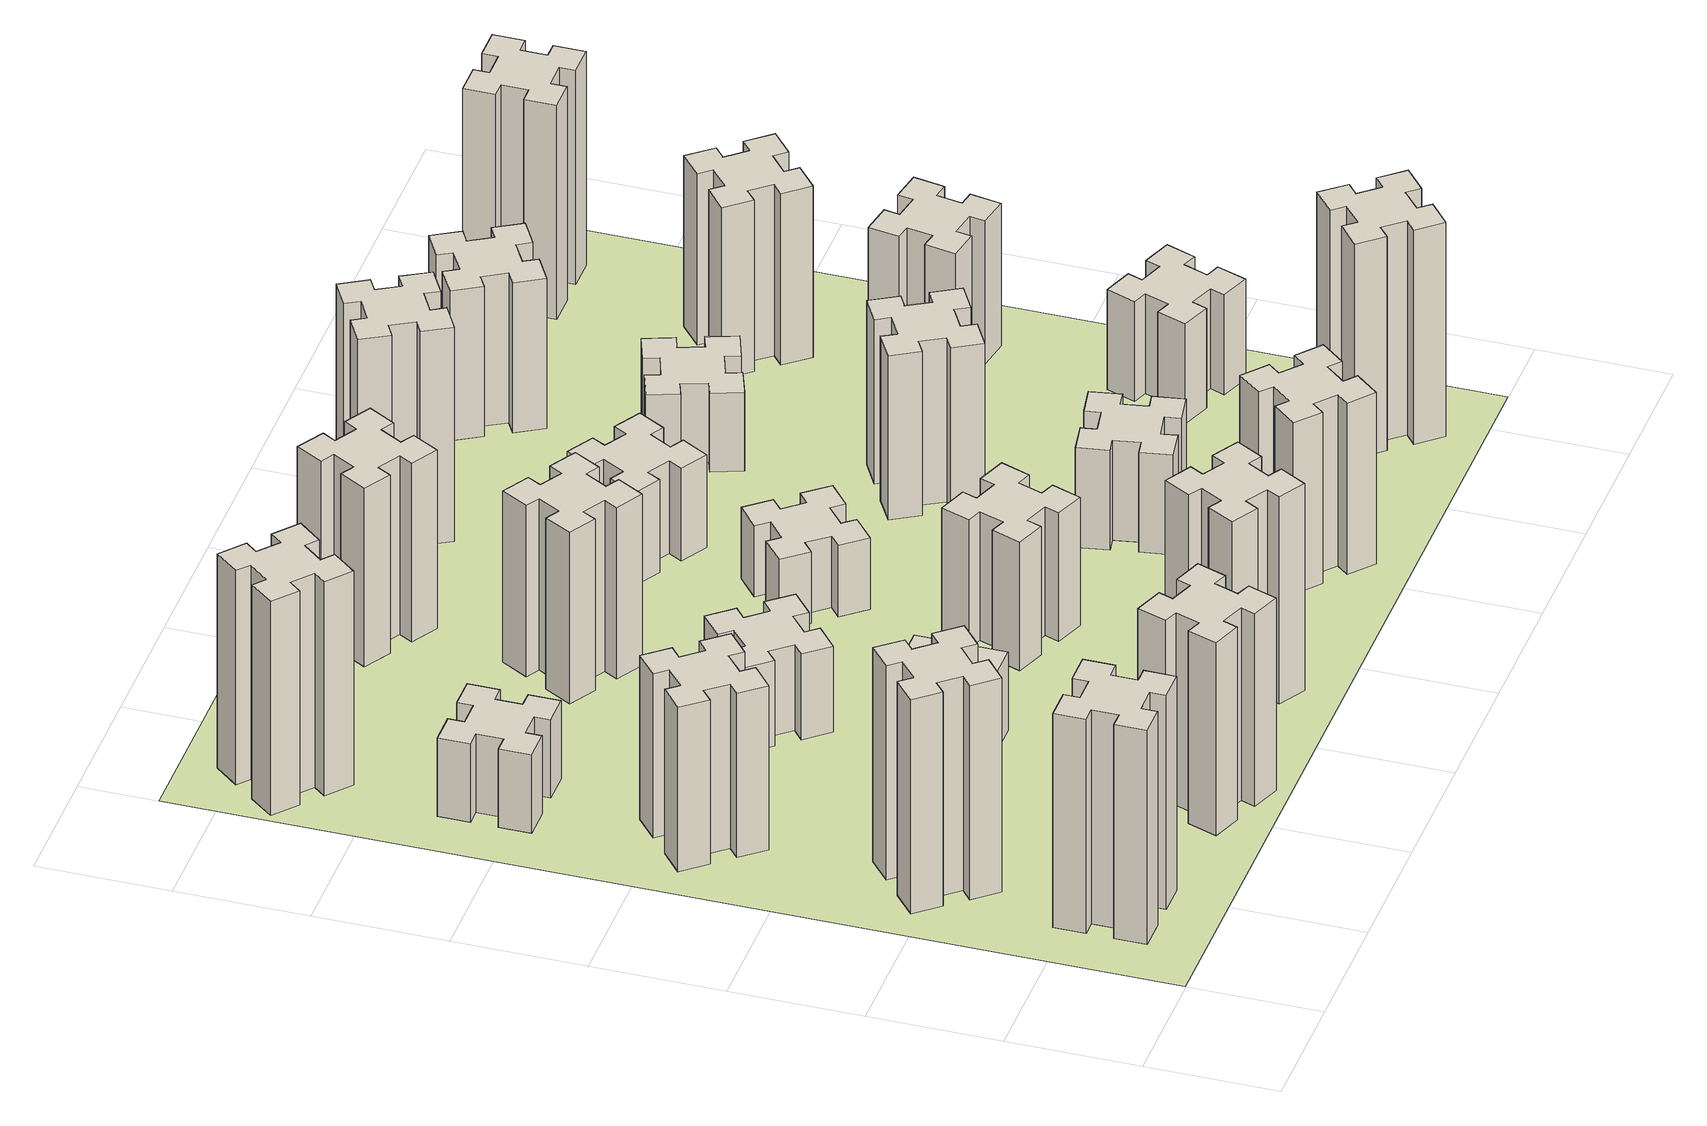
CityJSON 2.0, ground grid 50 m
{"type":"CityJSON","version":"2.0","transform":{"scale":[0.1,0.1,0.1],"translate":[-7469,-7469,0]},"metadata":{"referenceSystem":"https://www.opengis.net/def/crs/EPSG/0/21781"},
"CityObjects":{
"building1":{"type":"Building","attributes":{"class":"1000","function":"1000","usage":"1000","yearOfConstruction":2016,"roofType":"1000","measuredHeight":90,"storeysAboveGround":30,"storeysBelowGround":0},"geometry":[{"type":"Solid","lod":"1","boundaries":[[[[0,1,2,3,4,5,6,7,8,9,10,11,12,13,14,15,16,17,18,19]],[[17,16,20,21]],[[16,15,22,20]],[[15,14,23,22]],[[14,13,24,23]],[[13,12,25,24]],[[12,11,26,25]],[[11,10,27,26]],[[10,9,28,27]],[[9,8,29,28]],[[8,7,30,29]],[[7,6,31,30]],[[6,5,32,31]],[[5,4,33,32]],[[4,3,34,33]],[[3,2,35,34]],[[2,1,36,35]],[[1,0,37,36]],[[0,19,38,37]],[[19,18,39,38]],[[18,17,21,39]],[[24,25,26,27,28,29,30,31,32,33,34,35,36,37,38,39,21,20,22,23]]]]}]},
"building2":{"type":"Building","attributes":{"class":"1000","function":"1000","usage":"1000","yearOfConstruction":2016,"roofType":"1000","measuredHeight":90,"storeysAboveGround":30,"storeysBelowGround":0},"geometry":[{"type":"Solid","lod":"1","boundaries":[[[[40,41,42,43,44,45,46,47,48,49,50,51,52,53,54,55,56,57,58,59]],[[57,56,60,61]],[[56,55,62,60]],[[55,54,63,62]],[[54,53,64,63]],[[53,52,65,64]],[[52,51,66,65]],[[51,50,67,66]],[[50,49,68,67]],[[49,48,69,68]],[[48,47,70,69]],[[47,46,71,70]],[[46,45,72,71]],[[45,44,73,72]],[[44,43,74,73]],[[43,42,75,74]],[[42,41,76,75]],[[41,40,77,76]],[[40,59,78,77]],[[59,58,79,78]],[[58,57,61,79]],[[64,65,66,67,68,69,70,71,72,73,74,75,76,77,78,79,61,60,62,63]]]]}]},
"building3":{"type":"Building","attributes":{"class":"1000","function":"1000","usage":"1000","yearOfConstruction":2016,"roofType":"1000","measuredHeight":69,"storeysAboveGround":30,"storeysBelowGround":0},"geometry":[{"type":"Solid","lod":"1","boundaries":[[[[80,81,82,83,84,85,86,87,88,89,90,91,92,93,94,95,96,97,98,99]],[[97,96,100,101]],[[96,95,102,100]],[[95,94,103,102]],[[94,93,104,103]],[[93,92,105,104]],[[92,91,106,105]],[[91,90,107,106]],[[90,89,108,107]],[[89,88,109,108]],[[88,87,110,109]],[[87,86,111,110]],[[86,85,112,111]],[[85,84,113,112]],[[84,83,114,113]],[[83,82,115,114]],[[82,81,116,115]],[[81,80,117,116]],[[80,99,118,117]],[[99,98,119,118]],[[98,97,101,119]],[[104,105,106,107,108,109,110,111,112,113,114,115,116,117,118,119,101,100,102,103]]]]}]},
"building4":{"type":"Building","attributes":{"class":"1000","function":"1000","usage":"1000","yearOfConstruction":2016,"roofType":"1000","measuredHeight":33,"storeysAboveGround":30,"storeysBelowGround":0},"geometry":[{"type":"Solid","lod":"1","boundaries":[[[[120,121,122,123,124,125,126,127,128,129,130,131,132,133,134,135,136,137,138,139]],[[137,136,140,141]],[[136,135,142,140]],[[135,134,143,142]],[[134,133,144,143]],[[133,132,145,144]],[[132,131,146,145]],[[131,130,147,146]],[[130,129,148,147]],[[129,128,149,148]],[[128,127,150,149]],[[127,126,151,150]],[[126,125,152,151]],[[125,124,153,152]],[[124,123,154,153]],[[123,122,155,154]],[[122,121,156,155]],[[121,120,157,156]],[[120,139,158,157]],[[139,138,159,158]],[[138,137,141,159]],[[144,145,146,147,148,149,150,151,152,153,154,155,156,157,158,159,141,140,142,143]]]]}]},
"building5":{"type":"Building","attributes":{"class":"1000","function":"1000","usage":"1000","yearOfConstruction":2016,"roofType":"1000","measuredHeight":81,"storeysAboveGround":30,"storeysBelowGround":0},"geometry":[{"type":"Solid","lod":"1","boundaries":[[[[160,161,162,163,164,165,166,167,168,169,170,171,172,173,174,175,176,177,178,179]],[[177,176,180,181]],[[176,175,182,180]],[[175,174,183,182]],[[174,173,184,183]],[[173,172,185,184]],[[172,171,186,185]],[[171,170,187,186]],[[170,169,188,187]],[[169,168,189,188]],[[168,167,190,189]],[[167,166,191,190]],[[166,165,192,191]],[[165,164,193,192]],[[164,163,194,193]],[[163,162,195,194]],[[162,161,196,195]],[[161,160,197,196]],[[160,179,198,197]],[[179,178,199,198]],[[178,177,181,199]],[[184,185,186,187,188,189,190,191,192,193,194,195,196,197,198,199,181,180,182,183]]]]}]},
"building6":{"type":"Building","attributes":{"class":"1000","function":"1000","usage":"1000","yearOfConstruction":2016,"roofType":"1000","measuredHeight":90,"storeysAboveGround":30,"storeysBelowGround":0},"geometry":[{"type":"Solid","lod":"1","boundaries":[[[[200,201,202,203,204,205,206,207,208,209,210,211,212,213,214,215,216,217,218,219]],[[217,216,220,221]],[[216,215,222,220]],[[215,214,223,222]],[[214,213,224,223]],[[213,212,225,224]],[[212,211,226,225]],[[211,210,227,226]],[[210,209,228,227]],[[209,208,229,228]],[[208,207,230,229]],[[207,206,231,230]],[[206,205,232,231]],[[205,204,233,232]],[[204,203,234,233]],[[203,202,235,234]],[[202,201,236,235]],[[201,200,237,236]],[[200,219,238,237]],[[219,218,239,238]],[[218,217,221,239]],[[224,225,226,227,228,229,230,231,232,233,234,235,236,237,238,239,221,220,222,223]]]]}]},
"building7":{"type":"Building","attributes":{"class":"1000","function":"1000","usage":"1000","yearOfConstruction":2016,"roofType":"1000","measuredHeight":33,"storeysAboveGround":30,"storeysBelowGround":0},"geometry":[{"type":"Solid","lod":"1","boundaries":[[[[240,241,242,243,244,245,246,247,248,249,250,251,252,253,254,255,256,257,258,259]],[[257,256,260,261]],[[256,255,262,260]],[[255,254,263,262]],[[254,253,264,263]],[[253,252,265,264]],[[252,251,266,265]],[[251,250,267,266]],[[250,249,268,267]],[[249,248,269,268]],[[248,247,270,269]],[[247,246,271,270]],[[246,245,272,271]],[[245,244,273,272]],[[244,243,274,273]],[[243,242,275,274]],[[242,241,276,275]],[[241,240,277,276]],[[240,259,278,277]],[[259,258,279,278]],[[258,257,261,279]],[[264,265,266,267,268,269,270,271,272,273,274,275,276,277,278,279,261,260,262,263]]]]}]},
"building8":{"type":"Building","attributes":{"class":"1000","function":"1000","usage":"1000","yearOfConstruction":2016,"roofType":"1000","measuredHeight":36,"storeysAboveGround":30,"storeysBelowGround":0},"geometry":[{"type":"Solid","lod":"1","boundaries":[[[[280,281,282,283,284,285,286,287,288,289,290,291,292,293,294,295,296,297,298,299]],[[297,296,300,301]],[[296,295,302,300]],[[295,294,303,302]],[[294,293,304,303]],[[293,292,305,304]],[[292,291,306,305]],[[291,290,307,306]],[[290,289,308,307]],[[289,288,309,308]],[[288,287,310,309]],[[287,286,311,310]],[[286,285,312,311]],[[285,284,313,312]],[[284,283,314,313]],[[283,282,315,314]],[[282,281,316,315]],[[281,280,317,316]],[[280,299,318,317]],[[299,298,319,318]],[[298,297,301,319]],[[304,305,306,307,308,309,310,311,312,313,314,315,316,317,318,319,301,300,302,303]]]]}]},
"building9":{"type":"Building","attributes":{"class":"1000","function":"1000","usage":"1000","yearOfConstruction":2016,"roofType":"1000","measuredHeight":87,"storeysAboveGround":30,"storeysBelowGround":0},"geometry":[{"type":"Solid","lod":"1","boundaries":[[[[320,321,322,323,324,325,326,327,328,329,330,331,332,333,334,335,336,337,338,339]],[[337,336,340,341]],[[336,335,342,340]],[[335,334,343,342]],[[334,333,344,343]],[[333,332,345,344]],[[332,331,346,345]],[[331,330,347,346]],[[330,329,348,347]],[[329,328,349,348]],[[328,327,350,349]],[[327,326,351,350]],[[326,325,352,351]],[[325,324,353,352]],[[324,323,354,353]],[[323,322,355,354]],[[322,321,356,355]],[[321,320,357,356]],[[320,339,358,357]],[[339,338,359,358]],[[338,337,341,359]],[[344,345,346,347,348,349,350,351,352,353,354,355,356,357,358,359,341,340,342,343]]]]}]},
"building10":{"type":"Building","attributes":{"class":"1000","function":"1000","usage":"1000","yearOfConstruction":2016,"roofType":"1000","measuredHeight":72,"storeysAboveGround":30,"storeysBelowGround":0},"geometry":[{"type":"Solid","lod":"1","boundaries":[[[[360,361,362,363,364,365,366,367,368,369,370,371,372,373,374,375,376,377,378,379]],[[377,376,380,381]],[[376,375,382,380]],[[375,374,383,382]],[[374,373,384,383]],[[373,372,385,384]],[[372,371,386,385]],[[371,370,387,386]],[[370,369,388,387]],[[369,368,389,388]],[[368,367,390,389]],[[367,366,391,390]],[[366,365,392,391]],[[365,364,393,392]],[[364,363,394,393]],[[363,362,395,394]],[[362,361,396,395]],[[361,360,397,396]],[[360,379,398,397]],[[379,378,399,398]],[[378,377,381,399]],[[384,385,386,387,388,389,390,391,392,393,394,395,396,397,398,399,381,380,382,383]]]]}]},
"building11":{"type":"Building","attributes":{"class":"1000","function":"1000","usage":"1000","yearOfConstruction":2016,"roofType":"1000","measuredHeight":75,"storeysAboveGround":30,"storeysBelowGround":0},"geometry":[{"type":"Solid","lod":"1","boundaries":[[[[400,401,402,403,404,405,406,407,408,409,410,411,412,413,414,415,416,417,418,419]],[[417,416,420,421]],[[416,415,422,420]],[[415,414,423,422]],[[414,413,424,423]],[[413,412,425,424]],[[412,411,426,425]],[[411,410,427,426]],[[410,409,428,427]],[[409,408,429,428]],[[408,407,430,429]],[[407,406,431,430]],[[406,405,432,431]],[[405,404,433,432]],[[404,403,434,433]],[[403,402,435,434]],[[402,401,436,435]],[[401,400,437,436]],[[400,419,438,437]],[[419,418,439,438]],[[418,417,421,439]],[[424,425,426,427,428,429,430,431,432,433,434,435,436,437,438,439,421,420,422,423]]]]}]},
"building12":{"type":"Building","attributes":{"class":"1000","function":"1000","usage":"1000","yearOfConstruction":2016,"roofType":"1000","measuredHeight":54,"storeysAboveGround":30,"storeysBelowGround":0},"geometry":[{"type":"Solid","lod":"1","boundaries":[[[[440,441,442,443,444,445,446,447,448,449,450,451,452,453,454,455,456,457,458,459]],[[457,456,460,461]],[[456,455,462,460]],[[455,454,463,462]],[[454,453,464,463]],[[453,452,465,464]],[[452,451,466,465]],[[451,450,467,466]],[[450,449,468,467]],[[449,448,469,468]],[[448,447,470,469]],[[447,446,471,470]],[[446,445,472,471]],[[445,444,473,472]],[[444,443,474,473]],[[443,442,475,474]],[[442,441,476,475]],[[441,440,477,476]],[[440,459,478,477]],[[459,458,479,478]],[[458,457,461,479]],[[464,465,466,467,468,469,470,471,472,473,474,475,476,477,478,479,461,460,462,463]]]]}]},
"building13":{"type":"Building","attributes":{"class":"1000","function":"1000","usage":"1000","yearOfConstruction":2016,"roofType":"1000","measuredHeight":30,"storeysAboveGround":30,"storeysBelowGround":0},"geometry":[{"type":"Solid","lod":"1","boundaries":[[[[480,481,482,483,484,485,486,487,488,489,490,491,492,493,494,495,496,497,498,499]],[[497,496,500,501]],[[496,495,502,500]],[[495,494,503,502]],[[494,493,504,503]],[[493,492,505,504]],[[492,491,506,505]],[[491,490,507,506]],[[490,489,508,507]],[[489,488,509,508]],[[488,487,510,509]],[[487,486,511,510]],[[486,485,512,511]],[[485,484,513,512]],[[484,483,514,513]],[[483,482,515,514]],[[482,481,516,515]],[[481,480,517,516]],[[480,499,518,517]],[[499,498,519,518]],[[498,497,501,519]],[[504,505,506,507,508,509,510,511,512,513,514,515,516,517,518,519,501,500,502,503]]]]}]},
"building14":{"type":"Building","attributes":{"class":"1000","function":"1000","usage":"1000","yearOfConstruction":2016,"roofType":"1000","measuredHeight":72,"storeysAboveGround":30,"storeysBelowGround":0},"geometry":[{"type":"Solid","lod":"1","boundaries":[[[[520,521,522,523,524,525,526,527,528,529,530,531,532,533,534,535,536,537,538,539]],[[537,536,540,541]],[[536,535,542,540]],[[535,534,543,542]],[[534,533,544,543]],[[533,532,545,544]],[[532,531,546,545]],[[531,530,547,546]],[[530,529,548,547]],[[529,528,549,548]],[[528,527,550,549]],[[527,526,551,550]],[[526,525,552,551]],[[525,524,553,552]],[[524,523,554,553]],[[523,522,555,554]],[[522,521,556,555]],[[521,520,557,556]],[[520,539,558,557]],[[539,538,559,558]],[[538,537,541,559]],[[544,545,546,547,548,549,550,551,552,553,554,555,556,557,558,559,541,540,542,543]]]]}]},
"building15":{"type":"Building","attributes":{"class":"1000","function":"1000","usage":"1000","yearOfConstruction":2016,"roofType":"1000","measuredHeight":39,"storeysAboveGround":30,"storeysBelowGround":0},"geometry":[{"type":"Solid","lod":"1","boundaries":[[[[560,561,562,563,564,565,566,567,568,569,570,571,572,573,574,575,576,577,578,579]],[[577,576,580,581]],[[576,575,582,580]],[[575,574,583,582]],[[574,573,584,583]],[[573,572,585,584]],[[572,571,586,585]],[[571,570,587,586]],[[570,569,588,587]],[[569,568,589,588]],[[568,567,590,589]],[[567,566,591,590]],[[566,565,592,591]],[[565,564,593,592]],[[564,563,594,593]],[[563,562,595,594]],[[562,561,596,595]],[[561,560,597,596]],[[560,579,598,597]],[[579,578,599,598]],[[578,577,581,599]],[[584,585,586,587,588,589,590,591,592,593,594,595,596,597,598,599,581,580,582,583]]]]}]},
"building16":{"type":"Building","attributes":{"class":"1000","function":"1000","usage":"1000","yearOfConstruction":2016,"roofType":"1000","measuredHeight":90,"storeysAboveGround":30,"storeysBelowGround":0},"geometry":[{"type":"Solid","lod":"1","boundaries":[[[[600,601,602,603,604,605,606,607,608,609,610,611,612,613,614,615,616,617,618,619]],[[617,616,620,621]],[[616,615,622,620]],[[615,614,623,622]],[[614,613,624,623]],[[613,612,625,624]],[[612,611,626,625]],[[611,610,627,626]],[[610,609,628,627]],[[609,608,629,628]],[[608,607,630,629]],[[607,606,631,630]],[[606,605,632,631]],[[605,604,633,632]],[[604,603,634,633]],[[603,602,635,634]],[[602,601,636,635]],[[601,600,637,636]],[[600,619,638,637]],[[619,618,639,638]],[[618,617,621,639]],[[624,625,626,627,628,629,630,631,632,633,634,635,636,637,638,639,621,620,622,623]]]]}]},
"building17":{"type":"Building","attributes":{"class":"1000","function":"1000","usage":"1000","yearOfConstruction":2016,"roofType":"1000","measuredHeight":42,"storeysAboveGround":30,"storeysBelowGround":0},"geometry":[{"type":"Solid","lod":"1","boundaries":[[[[640,641,642,643,644,645,646,647,648,649,650,651,652,653,654,655,656,657,658,659]],[[657,656,660,661]],[[656,655,662,660]],[[655,654,663,662]],[[654,653,664,663]],[[653,652,665,664]],[[652,651,666,665]],[[651,650,667,666]],[[650,649,668,667]],[[649,648,669,668]],[[648,647,670,669]],[[647,646,671,670]],[[646,645,672,671]],[[645,644,673,672]],[[644,643,674,673]],[[643,642,675,674]],[[642,641,676,675]],[[641,640,677,676]],[[640,659,678,677]],[[659,658,679,678]],[[658,657,661,679]],[[664,665,666,667,668,669,670,671,672,673,674,675,676,677,678,679,661,660,662,663]]]]}]},
"building18":{"type":"Building","attributes":{"class":"1000","function":"1000","usage":"1000","yearOfConstruction":2016,"roofType":"1000","measuredHeight":69,"storeysAboveGround":30,"storeysBelowGround":0},"geometry":[{"type":"Solid","lod":"1","boundaries":[[[[680,681,682,683,684,685,686,687,688,689,690,691,692,693,694,695,696,697,698,699]],[[697,696,700,701]],[[696,695,702,700]],[[695,694,703,702]],[[694,693,704,703]],[[693,692,705,704]],[[692,691,706,705]],[[691,690,707,706]],[[690,689,708,707]],[[689,688,709,708]],[[688,687,710,709]],[[687,686,711,710]],[[686,685,712,711]],[[685,684,713,712]],[[684,683,714,713]],[[683,682,715,714]],[[682,681,716,715]],[[681,680,717,716]],[[680,699,718,717]],[[699,698,719,718]],[[698,697,701,719]],[[704,705,706,707,708,709,710,711,712,713,714,715,716,717,718,719,701,700,702,703]]]]}]},
"building19":{"type":"Building","attributes":{"class":"1000","function":"1000","usage":"1000","yearOfConstruction":2016,"roofType":"1000","measuredHeight":33,"storeysAboveGround":30,"storeysBelowGround":0},"geometry":[{"type":"Solid","lod":"1","boundaries":[[[[720,721,722,723,724,725,726,727,728,729,730,731,732,733,734,735,736,737,738,739]],[[737,736,740,741]],[[736,735,742,740]],[[735,734,743,742]],[[734,733,744,743]],[[733,732,745,744]],[[732,731,746,745]],[[731,730,747,746]],[[730,729,748,747]],[[729,728,749,748]],[[728,727,750,749]],[[727,726,751,750]],[[726,725,752,751]],[[725,724,753,752]],[[724,723,754,753]],[[723,722,755,754]],[[722,721,756,755]],[[721,720,757,756]],[[720,739,758,757]],[[739,738,759,758]],[[738,737,741,759]],[[744,745,746,747,748,749,750,751,752,753,754,755,756,757,758,759,741,740,742,743]]]]}]},
"building20":{"type":"Building","attributes":{"class":"1000","function":"1000","usage":"1000","yearOfConstruction":2016,"roofType":"1000","measuredHeight":90,"storeysAboveGround":30,"storeysBelowGround":0},"geometry":[{"type":"Solid","lod":"1","boundaries":[[[[760,761,762,763,764,765,766,767,768,769,770,771,772,773,774,775,776,777,778,779]],[[777,776,780,781]],[[776,775,782,780]],[[775,774,783,782]],[[774,773,784,783]],[[773,772,785,784]],[[772,771,786,785]],[[771,770,787,786]],[[770,769,788,787]],[[769,768,789,788]],[[768,767,790,789]],[[767,766,791,790]],[[766,765,792,791]],[[765,764,793,792]],[[764,763,794,793]],[[763,762,795,794]],[[762,761,796,795]],[[761,760,797,796]],[[760,779,798,797]],[[779,778,799,798]],[[778,777,781,799]],[[784,785,786,787,788,789,790,791,792,793,794,795,796,797,798,799,781,780,782,783]]]]}]},
"building21":{"type":"Building","attributes":{"class":"1000","function":"1000","usage":"1000","yearOfConstruction":2016,"roofType":"1000","measuredHeight":63,"storeysAboveGround":30,"storeysBelowGround":0},"geometry":[{"type":"Solid","lod":"1","boundaries":[[[[800,801,802,803,804,805,806,807,808,809,810,811,812,813,814,815,816,817,818,819]],[[817,816,820,821]],[[816,815,822,820]],[[815,814,823,822]],[[814,813,824,823]],[[813,812,825,824]],[[812,811,826,825]],[[811,810,827,826]],[[810,809,828,827]],[[809,808,829,828]],[[808,807,830,829]],[[807,806,831,830]],[[806,805,832,831]],[[805,804,833,832]],[[804,803,834,833]],[[803,802,835,834]],[[802,801,836,835]],[[801,800,837,836]],[[800,819,838,837]],[[819,818,839,838]],[[818,817,821,839]],[[824,825,826,827,828,829,830,831,832,833,834,835,836,837,838,839,821,820,822,823]]]]}]},
"building22":{"type":"Building","attributes":{"class":"1000","function":"1000","usage":"1000","yearOfConstruction":2016,"roofType":"1000","measuredHeight":42,"storeysAboveGround":30,"storeysBelowGround":0},"geometry":[{"type":"Solid","lod":"1","boundaries":[[[[840,841,842,843,844,845,846,847,848,849,850,851,852,853,854,855,856,857,858,859]],[[857,856,860,861]],[[856,855,862,860]],[[855,854,863,862]],[[854,853,864,863]],[[853,852,865,864]],[[852,851,866,865]],[[851,850,867,866]],[[850,849,868,867]],[[849,848,869,868]],[[848,847,870,869]],[[847,846,871,870]],[[846,845,872,871]],[[845,844,873,872]],[[844,843,874,873]],[[843,842,875,874]],[[842,841,876,875]],[[841,840,877,876]],[[840,859,878,877]],[[859,858,879,878]],[[858,857,861,879]],[[864,865,866,867,868,869,870,871,872,873,874,875,876,877,878,879,861,860,862,863]]]]}]},
"building23":{"type":"Building","attributes":{"class":"1000","function":"1000","usage":"1000","yearOfConstruction":2016,"roofType":"1000","measuredHeight":60,"storeysAboveGround":30,"storeysBelowGround":0},"geometry":[{"type":"Solid","lod":"1","boundaries":[[[[880,881,882,883,884,885,886,887,888,889,890,891,892,893,894,895,896,897,898,899]],[[897,896,900,901]],[[896,895,902,900]],[[895,894,903,902]],[[894,893,904,903]],[[893,892,905,904]],[[892,891,906,905]],[[891,890,907,906]],[[890,889,908,907]],[[889,888,909,908]],[[888,887,910,909]],[[887,886,911,910]],[[886,885,912,911]],[[885,884,913,912]],[[884,883,914,913]],[[883,882,915,914]],[[882,881,916,915]],[[881,880,917,916]],[[880,899,918,917]],[[899,898,919,918]],[[898,897,901,919]],[[904,905,906,907,908,909,910,911,912,913,914,915,916,917,918,919,901,900,902,903]]]]}]},
"building24":{"type":"Building","attributes":{"class":"1000","function":"1000","usage":"1000","yearOfConstruction":2016,"roofType":"1000","measuredHeight":72,"storeysAboveGround":30,"storeysBelowGround":0},"geometry":[{"type":"Solid","lod":"1","boundaries":[[[[920,921,922,923,924,925,926,927,928,929,930,931,932,933,934,935,936,937,938,939]],[[937,936,940,941]],[[936,935,942,940]],[[935,934,943,942]],[[934,933,944,943]],[[933,932,945,944]],[[932,931,946,945]],[[931,930,947,946]],[[930,929,948,947]],[[929,928,949,948]],[[928,927,950,949]],[[927,926,951,950]],[[926,925,952,951]],[[925,924,953,952]],[[924,923,954,953]],[[923,922,955,954]],[[922,921,956,955]],[[921,920,957,956]],[[920,939,958,957]],[[939,938,959,958]],[[938,937,941,959]],[[944,945,946,947,948,949,950,951,952,953,954,955,956,957,958,959,941,940,942,943]]]]}]},
"building25":{"type":"Building","attributes":{"class":"1000","function":"1000","usage":"1000","yearOfConstruction":2016,"roofType":"1000","measuredHeight":90,"storeysAboveGround":30,"storeysBelowGround":0},"geometry":[{"type":"Solid","lod":"1","boundaries":[[[[960,961,962,963,964,965,966,967,968,969,970,971,972,973,974,975,976,977,978,979]],[[977,976,980,981]],[[976,975,982,980]],[[975,974,983,982]],[[974,973,984,983]],[[973,972,985,984]],[[972,971,986,985]],[[971,970,987,986]],[[970,969,988,987]],[[969,968,989,988]],[[968,967,990,989]],[[967,966,991,990]],[[966,965,992,991]],[[965,964,993,992]],[[964,963,994,993]],[[963,962,995,994]],[[962,961,996,995]],[[961,960,997,996]],[[960,979,998,997]],[[979,978,999,998]],[[978,977,981,999]],[[984,985,986,987,988,989,990,991,992,993,994,995,996,997,998,999,981,980,982,983]]]]}]},
"landuse1":{"type":"LandUse","attributes":{"name":"plot1","function":"1010"},"geometry":[{"type":"MultiSurface","lod":"1","boundaries":[[[1000,1001,1002,1003]]]}]}
},
"vertices":[
[265,425,0],[265,325,0],[205,325,0],[205,205,0],[325,205,0],[325,265,0],[425,265,0],[425,205,0],[545,205,0],[545,325,0],[485,325,0],[485,425,0],[545,425,0],[545,545,0],[425,545,0],[425,485,0],[325,485,0],[325,545,0],[205,545,0],[205,425,0],[325,485,900],[325,545,900],[425,485,900],[425,545,900],[545,545,900],[545,425,900],[485,425,900],[485,325,900],[545,325,900],[545,205,900],[425,205,900],[425,265,900],[325,265,900],[325,205,900],[205,205,900],[205,325,900],[265,325,900],[265,425,900],[205,425,900],[205,545,900],
[492,1048,0],[427,1124,0],[473,1163,0],[396,1255,0],[304,1178,0],[343,1132,0],[266,1067,0],[228,1113,0],[136,1036,0],[213,944,0],[259,983,0],[323,906,0],[277,868,0],[354,776,0],[446,853,0],[408,899,0],[484,963,0],[523,917,0],[615,994,0],[538,1086,0],[484,963,900],[523,917,900],[408,899,900],[446,853,900],[354,776,900],[277,868,900],[323,906,900],[259,983,900],[213,944,900],[136,1036,900],[228,1113,900],[266,1067,900],[343,1132,900],[304,1178,900],[396,1255,900],[473,1163,900],[427,1124,900],[492,1048,900],[538,1086,900],[615,994,900],
[492,1888,0],[427,1964,0],[473,2003,0],[396,2095,0],[304,2018,0],[343,1972,0],[266,1907,0],[228,1953,0],[136,1876,0],[213,1784,0],[259,1823,0],[323,1746,0],[277,1708,0],[354,1616,0],[446,1693,0],[408,1739,0],[484,1803,0],[523,1757,0],[615,1834,0],[538,1926,0],[484,1803,690],[523,1757,690],[408,1739,690],[446,1693,690],[354,1616,690],[277,1708,690],[323,1746,690],[259,1823,690],[213,1784,690],[136,1876,690],[228,1953,690],[266,1907,690],[343,1972,690],[304,2018,690],[396,2095,690],[473,2003,690],[427,1964,690],[492,1888,690],[538,1926,690],[615,1834,690],
[485,2545,0],[485,2645,0],[545,2645,0],[545,2765,0],[425,2765,0],[425,2705,0],[325,2705,0],[325,2765,0],[205,2765,0],[205,2645,0],[265,2645,0],[265,2545,0],[205,2545,0],[205,2425,0],[325,2425,0],[325,2485,0],[425,2485,0],[425,2425,0],[545,2425,0],[545,2545,0],[425,2485,330],[425,2425,330],[325,2485,330],[325,2425,330],[205,2425,330],[205,2545,330],[265,2545,330],[265,2645,330],[205,2645,330],[205,2765,330],[325,2765,330],[325,2705,330],[425,2705,330],[425,2765,330],[545,2765,330],[545,2645,330],[485,2645,330],[485,2545,330],[545,2545,330],[545,2425,330],
[1029,360,0],[995,266,0],[939,287,0],[897,174,0],[1010,133,0],[1031,189,0],[1125,155,0],[1104,99,0],[1217,57,0],[1258,170,0],[1202,191,0],[1236,285,0],[1292,264,0],[1333,377,0],[1220,418,0],[1200,362,0],[1106,396,0],[1127,452,0],[1014,493,0],[973,380,0],[1106,396,810],[1127,452,810],[1200,362,810],[1220,418,810],[1333,377,810],[1292,264,810],[1236,285,810],[1202,191,810],[1258,170,810],[1217,57,810],[1104,99,810],[1125,155,810],[1031,189,810],[1010,133,810],[897,174,810],[939,287,810],[995,266,810],[1029,360,810],[973,380,810],[1014,493,810],
[384,3387,0],[308,3452,0],[346,3498,0],[254,3575,0],[177,3483,0],[223,3444,0],[159,3368,0],[113,3406,0],[36,3314,0],[128,3237,0],[166,3283,0],[243,3219,0],[204,3173,0],[296,3096,0],[373,3188,0],[327,3226,0],[392,3303,0],[438,3264,0],[515,3356,0],[423,3433,0],[392,3303,900],[438,3264,900],[327,3226,900],[373,3188,900],[296,3096,900],[204,3173,900],[243,3219,900],[166,3283,900],[128,3237,900],[36,3314,900],[113,3406,900],[159,3368,900],[223,3444,900],[177,3483,900],[254,3575,900],[346,3498,900],[308,3452,900],[384,3387,900],[423,3433,900],[515,3356,900],
[1065,1105,0],[1165,1105,0],[1165,1045,0],[1285,1045,0],[1285,1165,0],[1225,1165,0],[1225,1265,0],[1285,1265,0],[1285,1385,0],[1165,1385,0],[1165,1325,0],[1065,1325,0],[1065,1385,0],[945,1385,0],[945,1265,0],[1005,1265,0],[1005,1165,0],[945,1165,0],[945,1045,0],[1065,1045,0],[1005,1165,330],[945,1165,330],[1005,1265,330],[945,1265,330],[945,1385,330],[1065,1385,330],[1065,1325,330],[1165,1325,330],[1165,1385,330],[1285,1385,330],[1285,1265,330],[1225,1265,330],[1225,1165,330],[1285,1165,330],[1285,1045,330],[1165,1045,330],[1165,1105,330],[1065,1105,330],[1065,1045,330],[945,1045,330],
[1083,1972,0],[1006,1907,0],[968,1953,0],[876,1876,0],[953,1784,0],[999,1823,0],[1063,1746,0],[1017,1708,0],[1094,1616,0],[1186,1693,0],[1148,1739,0],[1224,1803,0],[1263,1757,0],[1355,1834,0],[1278,1926,0],[1232,1888,0],[1167,1964,0],[1213,2003,0],[1136,2095,0],[1044,2018,0],[1167,1964,360],[1213,2003,360],[1232,1888,360],[1278,1926,360],[1355,1834,360],[1263,1757,360],[1224,1803,360],[1148,1739,360],[1186,1693,360],[1094,1616,360],[1017,1708,360],[1063,1746,360],[999,1823,360],[953,1784,360],[876,1876,360],[968,1953,360],[1006,1907,360],[1083,1972,360],[1044,2018,360],[1136,2095,360],
[1657,305,0],[1744,255,0],[1714,203,0],[1818,143,0],[1878,247,0],[1826,277,0],[1876,364,0],[1928,334,0],[1988,438,0],[1884,498,0],[1854,446,0],[1767,496,0],[1797,548,0],[1693,608,0],[1633,504,0],[1685,474,0],[1635,387,0],[1583,417,0],[1523,313,0],[1627,253,0],[1635,387,870],[1583,417,870],[1685,474,870],[1633,504,870],[1693,608,870],[1797,548,870],[1767,496,870],[1854,446,870],[1884,498,870],[1988,438,870],[1928,334,870],[1876,364,870],[1826,277,870],[1878,247,870],[1818,143,870],[1714,203,870],[1744,255,870],[1657,305,870],[1627,253,870],[1523,313,870],
[1314,2666,0],[1227,2716,0],[1257,2768,0],[1153,2828,0],[1093,2724,0],[1145,2694,0],[1095,2607,0],[1043,2637,0],[983,2533,0],[1087,2473,0],[1117,2525,0],[1204,2475,0],[1174,2423,0],[1278,2363,0],[1338,2467,0],[1286,2497,0],[1336,2584,0],[1388,2554,0],[1448,2658,0],[1344,2718,0],[1336,2584,720],[1388,2554,720],[1286,2497,720],[1338,2467,720],[1278,2363,720],[1174,2423,720],[1204,2475,720],[1117,2525,720],[1087,2473,720],[983,2533,720],[1043,2637,720],[1095,2607,720],[1145,2694,720],[1093,2724,720],[1153,2828,720],[1257,2768,720],[1227,2716,720],[1314,2666,720],[1344,2718,720],[1448,2658,720],
[1314,3406,0],[1227,3456,0],[1257,3508,0],[1153,3568,0],[1093,3464,0],[1145,3434,0],[1095,3347,0],[1043,3377,0],[983,3273,0],[1087,3213,0],[1117,3265,0],[1204,3215,0],[1174,3163,0],[1278,3103,0],[1338,3207,0],[1286,3237,0],[1336,3324,0],[1388,3294,0],[1448,3398,0],[1344,3458,0],[1336,3324,750],[1388,3294,750],[1286,3237,750],[1338,3207,750],[1278,3103,750],[1174,3163,750],[1204,3215,750],[1117,3265,750],[1087,3213,750],[983,3273,750],[1043,3377,750],[1095,3347,750],[1145,3434,750],[1093,3464,750],[1153,3568,750],[1257,3508,750],[1227,3456,750],[1314,3406,750],[1344,3458,750],[1448,3398,750],
[1769,1300,0],[1735,1206,0],[1679,1227,0],[1637,1114,0],[1750,1073,0],[1771,1129,0],[1865,1095,0],[1844,1039,0],[1957,997,0],[1998,1110,0],[1942,1131,0],[1976,1225,0],[2032,1204,0],[2073,1317,0],[1960,1358,0],[1940,1302,0],[1846,1336,0],[1867,1392,0],[1754,1433,0],[1713,1320,0],[1846,1336,540],[1867,1392,540],[1940,1302,540],[1960,1358,540],[2073,1317,540],[2032,1204,540],[1976,1225,540],[1942,1131,540],[1998,1110,540],[1957,997,540],[1844,1039,540],[1865,1095,540],[1771,1129,540],[1750,1073,540],[1637,1114,540],[1679,1227,540],[1735,1206,540],[1769,1300,540],[1713,1320,540],[1754,1433,540],
[1972,1988,0],[1907,2064,0],[1953,2103,0],[1876,2195,0],[1784,2118,0],[1823,2072,0],[1746,2007,0],[1708,2053,0],[1616,1976,0],[1693,1884,0],[1739,1923,0],[1803,1846,0],[1757,1808,0],[1834,1716,0],[1926,1793,0],[1888,1839,0],[1964,1903,0],[2003,1857,0],[2095,1934,0],[2018,2026,0],[1964,1903,300],[2003,1857,300],[1888,1839,300],[1926,1793,300],[1834,1716,300],[1757,1808,300],[1803,1846,300],[1739,1923,300],[1693,1884,300],[1616,1976,300],[1708,2053,300],[1746,2007,300],[1823,2072,300],[1784,2118,300],[1876,2195,300],[1953,2103,300],[1907,2064,300],[1972,1988,300],[2018,2026,300],[2095,1934,300],
[2486,323,0],[2563,259,0],[2524,213,0],[2616,136,0],[2693,228,0],[2647,266,0],[2712,343,0],[2758,304,0],[2835,396,0],[2743,473,0],[2704,427,0],[2628,492,0],[2666,538,0],[2574,615,0],[2497,523,0],[2543,484,0],[2479,408,0],[2433,446,0],[2356,354,0],[2448,277,0],[2479,408,720],[2433,446,720],[2543,484,720],[2497,523,720],[2574,615,720],[2666,538,720],[2628,492,720],[2704,427,720],[2743,473,720],[2835,396,720],[2758,304,720],[2712,343,720],[2647,266,720],[2693,228,720],[2616,136,720],[2524,213,720],[2563,259,720],[2486,323,720],[2448,277,720],[2356,354,720],
[2026,2497,0],[2076,2584,0],[2128,2554,0],[2188,2658,0],[2084,2718,0],[2054,2666,0],[1967,2716,0],[1997,2768,0],[1893,2828,0],[1833,2724,0],[1885,2694,0],[1835,2607,0],[1783,2637,0],[1723,2533,0],[1827,2473,0],[1857,2525,0],[1944,2475,0],[1914,2423,0],[2018,2363,0],[2078,2467,0],[1944,2475,390],[1914,2423,390],[1857,2525,390],[1827,2473,390],[1723,2533,390],[1783,2637,390],[1835,2607,390],[1885,2694,390],[1833,2724,390],[1893,2828,390],[1997,2768,390],[1967,2716,390],[2054,2666,390],[2084,2718,390],[2188,2658,390],[2128,2554,390],[2076,2584,390],[2026,2497,390],[2078,2467,390],[2018,2363,390],
[1844,3556,0],[1757,3506,0],[1727,3558,0],[1623,3498,0],[1683,3394,0],[1735,3424,0],[1785,3337,0],[1733,3307,0],[1793,3203,0],[1897,3263,0],[1867,3315,0],[1954,3365,0],[1984,3313,0],[2088,3373,0],[2028,3477,0],[1976,3447,0],[1926,3534,0],[1978,3564,0],[1918,3668,0],[1814,3608,0],[1926,3534,900],[1978,3564,900],[1976,3447,900],[2028,3477,900],[2088,3373,900],[1984,3313,900],[1954,3365,900],[1867,3315,900],[1897,3263,900],[1793,3203,900],[1733,3307,900],[1785,3337,900],[1735,3424,900],[1683,3394,900],[1623,3498,900],[1727,3558,900],[1757,3506,900],[1844,3556,900],[1814,3608,900],[1918,3668,900],
[2625,1132,0],[2527,1115,0],[2517,1174,0],[2398,1153,0],[2419,1035,0],[2478,1045,0],[2496,947,0],[2437,937,0],[2457,818,0],[2576,839,0],[2565,898,0],[2664,916,0],[2674,857,0],[2792,877,0],[2771,996,0],[2712,985,0],[2695,1084,0],[2754,1094,0],[2733,1212,0],[2615,1191,0],[2695,1084,420],[2754,1094,420],[2712,985,420],[2771,996,420],[2792,877,420],[2674,857,420],[2664,916,420],[2565,898,420],[2576,839,420],[2457,818,420],[2437,937,420],[2496,947,420],[2478,1045,420],[2419,1035,420],[2398,1153,420],[2517,1174,420],[2527,1115,420],[2625,1132,420],[2615,1191,420],[2733,1212,420],
[2475,1744,0],[2525,1657,0],[2473,1627,0],[2533,1523,0],[2637,1583,0],[2607,1635,0],[2694,1685,0],[2724,1633,0],[2828,1693,0],[2768,1797,0],[2716,1767,0],[2666,1854,0],[2718,1884,0],[2658,1988,0],[2554,1928,0],[2584,1876,0],[2497,1826,0],[2467,1878,0],[2363,1818,0],[2423,1714,0],[2497,1826,690],[2467,1878,690],[2584,1876,690],[2554,1928,690],[2658,1988,690],[2718,1884,690],[2666,1854,690],[2716,1767,690],[2768,1797,690],[2828,1693,690],[2724,1633,690],[2694,1685,690],[2607,1635,690],[2637,1583,690],[2533,1523,690],[2473,1627,690],[2525,1657,690],[2475,1744,690],[2423,1714,690],[2363,1818,690],
[2586,2475,0],[2680,2509,0],[2700,2453,0],[2813,2494,0],[2772,2607,0],[2716,2586,0],[2682,2680,0],[2738,2700,0],[2697,2813,0],[2584,2772,0],[2605,2716,0],[2511,2682,0],[2490,2738,0],[2377,2697,0],[2419,2584,0],[2475,2605,0],[2509,2511,0],[2453,2490,0],[2494,2377,0],[2607,2419,0],[2509,2511,330],[2453,2490,330],[2475,2605,330],[2419,2584,330],[2377,2697,330],[2490,2738,330],[2511,2682,330],[2605,2716,330],[2584,2772,330],[2697,2813,330],[2738,2700,330],[2682,2680,330],[2716,2586,330],[2772,2607,330],[2813,2494,330],[2700,2453,330],[2680,2509,330],[2586,2475,330],[2607,2419,330],[2494,2377,330],
[3468,259,0],[3544,323,0],[3583,277,0],[3675,354,0],[3598,446,0],[3552,408,0],[3487,484,0],[3533,523,0],[3456,615,0],[3364,538,0],[3403,492,0],[3326,427,0],[3288,473,0],[3196,396,0],[3273,304,0],[3319,343,0],[3383,266,0],[3337,228,0],[3414,136,0],[3506,213,0],[3383,266,900],[3337,228,900],[3319,343,900],[3273,304,900],[3196,396,900],[3288,473,900],[3326,427,900],[3403,492,900],[3364,538,900],[3456,615,900],[3533,523,900],[3487,484,900],[3552,408,900],[3598,446,900],[3675,354,900],[3583,277,900],[3544,323,900],[3468,259,900],[3506,213,900],[3414,136,900],
[2716,3347,0],[2666,3434,0],[2718,3464,0],[2658,3568,0],[2554,3508,0],[2584,3456,0],[2497,3406,0],[2467,3458,0],[2363,3398,0],[2423,3294,0],[2475,3324,0],[2525,3237,0],[2473,3207,0],[2533,3103,0],[2637,3163,0],[2607,3215,0],[2694,3265,0],[2724,3213,0],[2828,3273,0],[2768,3377,0],[2694,3265,630],[2724,3213,630],[2607,3215,630],[2637,3163,630],[2533,3103,630],[2473,3207,630],[2525,3237,630],[2475,3324,630],[2423,3294,630],[2363,3398,630],[2467,3458,630],[2497,3406,630],[2584,3456,630],[2554,3508,630],[2658,3568,630],[2718,3464,630],[2666,3434,630],[2716,3347,630],[2768,3377,630],[2828,3273,630],
[3351,1029,0],[3445,995,0],[3424,939,0],[3537,897,0],[3578,1010,0],[3522,1031,0],[3556,1125,0],[3612,1104,0],[3653,1217,0],[3540,1258,0],[3520,1202,0],[3426,1236,0],[3447,1292,0],[3334,1333,0],[3293,1220,0],[3349,1200,0],[3315,1106,0],[3259,1127,0],[3217,1014,0],[3330,973,0],[3315,1106,420],[3259,1127,420],[3349,1200,420],[3293,1220,420],[3334,1333,420],[3447,1292,420],[3426,1236,420],[3520,1202,420],[3540,1258,420],[3653,1217,420],[3612,1104,420],[3556,1125,420],[3522,1031,420],[3578,1010,420],[3537,897,420],[3424,939,420],[3445,995,420],[3351,1029,420],[3330,973,420],[3217,1014,420],
[3267,1856,0],[3365,1838,0],[3355,1779,0],[3473,1758,0],[3494,1877,0],[3435,1887,0],[3452,1985,0],[3511,1975,0],[3532,2093,0],[3414,2114,0],[3404,2055,0],[3305,2072,0],[3316,2131,0],[3197,2152,0],[3177,2034,0],[3236,2024,0],[3218,1925,0],[3159,1936,0],[3138,1817,0],[3257,1797,0],[3218,1925,600],[3159,1936,600],[3236,2024,600],[3177,2034,600],[3197,2152,600],[3316,2131,600],[3305,2072,600],[3404,2055,600],[3414,2114,600],[3532,2093,600],[3511,1975,600],[3452,1985,600],[3435,1887,600],[3494,1877,600],[3473,1758,600],[3355,1779,600],[3365,1838,600],[3267,1856,600],[3257,1797,600],[3138,1817,600],
[3119,2563,0],[3183,2486,0],[3137,2448,0],[3214,2356,0],[3306,2433,0],[3268,2479,0],[3344,2543,0],[3383,2497,0],[3475,2574,0],[3398,2666,0],[3352,2628,0],[3287,2704,0],[3333,2743,0],[3256,2835,0],[3164,2758,0],[3203,2712,0],[3126,2647,0],[3088,2693,0],[2996,2616,0],[3073,2524,0],[3126,2647,720],[3088,2693,720],[3203,2712,720],[3164,2758,720],[3256,2835,720],[3333,2743,720],[3287,2704,720],[3352,2628,720],[3398,2666,720],[3475,2574,720],[3383,2497,720],[3344,2543,720],[3268,2479,720],[3306,2433,720],[3214,2356,720],[3137,2448,720],[3183,2486,720],[3119,2563,720],[3073,2524,720],[2996,2616,720],
[3285,3325,0],[3385,3325,0],[3385,3265,0],[3505,3265,0],[3505,3385,0],[3445,3385,0],[3445,3485,0],[3505,3485,0],[3505,3605,0],[3385,3605,0],[3385,3545,0],[3285,3545,0],[3285,3605,0],[3165,3605,0],[3165,3485,0],[3225,3485,0],[3225,3385,0],[3165,3385,0],[3165,3265,0],[3285,3265,0],[3225,3385,900],[3165,3385,900],[3225,3485,900],[3165,3485,900],[3165,3605,900],[3285,3605,900],[3285,3545,900],[3385,3545,900],[3385,3605,900],[3505,3605,900],[3505,3485,900],[3445,3485,900],[3445,3385,900],[3505,3385,900],[3505,3265,900],[3385,3265,900],[3385,3325,900],[3285,3325,900],[3285,3265,900],[3165,3265,900],
[5,3705,0],[3705,3705,0],[3705,5,0],[5,5,0]
]}
